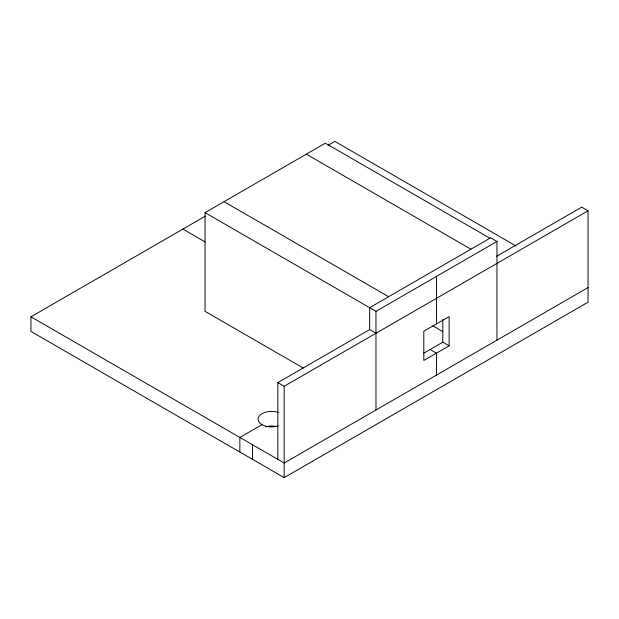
<?xml version="1.0" encoding="UTF-8"?>
<svg xmlns="http://www.w3.org/2000/svg" width="619" height="619" viewBox="0 0 619 619"><rect width="100%" height="100%" fill="white"/><g stroke="black" fill="none" stroke-linecap="round" stroke-linejoin="round"><path stroke-width="0.93" d="M303.333 368.073L205.044 311.326L205.044 212.642L325.323 143.198L489.923 238.23M496.484 256.367L581.721 207.156L588.05 210.816L588.05 302.188L284.175 477.628L30.95 331.428L30.95 316.812L205.423 216.077M328.147 145.225L334.825 141.372L516.161 246.06M205.044 212.642L375.973 311.326L496.964 241.472L496.964 340.156M277.846 459.352L277.846 382.596L369.644 329.602L375.973 333.254M277.846 382.596L284.175 386.256L588.05 210.816M262.023 424.634L239.863 437.424L239.863 452.048M423.806 353.155L442.802 342.191L449.131 345.843L449.131 316.603L423.806 331.227L423.806 360.467L449.131 345.843M588.05 287.572L284.175 463.012L30.95 316.812M496.964 241.472L490.635 237.812L369.644 307.674L369.644 329.602M306.335 154.162L470.935 249.194M224.039 201.678L388.631 296.702M432.952 325.95L442.856 331.668M430.135 349.495L436.472 353.155L436.472 375.083M182.884 229.092L205.183 241.959M442.802 319.551L442.802 342.191M436.472 276.399L436.472 323.915M375.973 311.326L375.973 410.01M284.175 386.256L284.175 477.628M252.521 444.736L252.521 459.352M278.233 425.864A13.432 7.753 0 0 1 258.084 419.148A13.432 7.753 0 0 1 278.233 412.432M265.574 426.816A13.432 7.753 0 0 1 276.654 426.607"/></g></svg>
